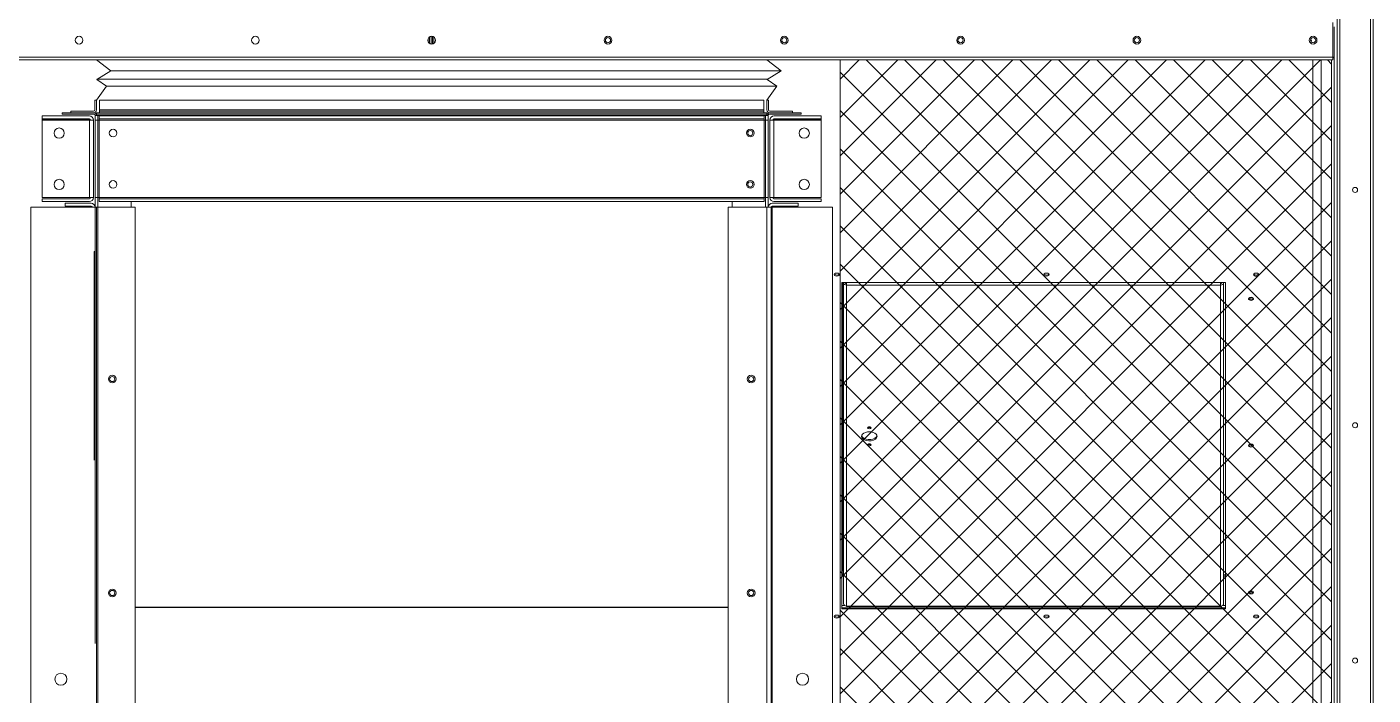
# Model space of a CAD drawing. Header units: millimetres. Extents: x -17070 to 51815, y -291348 to 34245.
# Drawn here: x 42459 to 44032, y 21719 to 22500 of the extents above; entities that cross this region are included whole.
import ezdxf

# ---------------------------------------------------------------- set-up
doc = ezdxf.new("R2010")
doc.units = ezdxf.units.MM

# ---------------------------------------------------------------- blocks, each defined once
blk = doc.blocks.new('4567457')
at = {"color": 0, "lineweight": 5}
for p, q in [((322736.8, 91148.7), (322720, 91161.6)), ((322720.4, 91138.8), (322736.8, 91148.7)), ((322720, 91114.6), (322731.7, 91130.7)), ((322731.7, 91130.7), (322720.4, 91138.8))]:
    blk.add_line(p, q, dxfattribs=at)
blk = doc.blocks.new('2')
at = {"lineweight": 5}
h = blk.add_hatch(dxfattribs=at)
h.set_pattern_fill('ANSI37', scale=10)
h.set_pattern_definition([(45, (-613335.453, -467182.812), (-22.4506403, 22.4506403), []), (135, (-613335.453, -467182.812), (-22.4506403, -22.4506403), [])])
h.paths.add_polyline_path([(43983.4, 22461.6), (43409.1, 22461.6), (43409.1, 21182.6), (43983.4, 21182.6)])
at = {"color": 7, "lineweight": 20}
for p, q in [((43989.9, 23429.5), (43989.9, 21187.7)), ((43993, 23429.5), (43993, 21187.7)), ((44028.8, 21187.7), (44028.8, 23429.5)), ((44031.9, 21187.7), (44031.9, 23429.5)), ((41879, 22464.7), (43984.8, 22464.7)), ((43986.3, 21523.1), (43986.3, 22465.6)), ((41879, 22461.6), (43984.8, 22461.6)), ((43971.3, 22461.6), (43971.3, 21520.6)), ((43983.2, 21520.6), (43983.2, 22461.6)), ((42463.6, 22289.3), (42463.6, 21284.2)), ((42540.1, 22289.3), (42540.1, 21284.2)), ((42585.4, 21284.2), (42585.4, 22289.3)), ((43278.4, 21284.2), (43278.4, 22289.3)), ((43323.7, 22289.3), (43323.7, 21284.2)), ((43328.4, 22289.3), (43328.4, 21284.2)), ((43329.9, 22289.3), (43329.9, 21284.2)), ((43400.2, 22289.3), (43400.2, 21284.2))]:
    blk.add_line(p, q, dxfattribs=at)
at = {"color": 7, "lineweight": 20, "ltscale": 0.0225}
blk.add_line((43984.8, 22464.7), (43984.8, 22505.2), dxfattribs=at)
at = {"color": 7, "lineweight": 20, "ltscale": 0.018778}
blk.add_line((43986.3, 22500.1), (43986.3, 22466.3), dxfattribs=at)
at = {"color": 7, "lineweight": 20, "ltscale": 0.018973}
blk.add_line((43986.3, 22499.8), (43986.3, 22465.6), dxfattribs=at)
at = {"color": 7, "lineweight": 20, "ltscale": 0.001795}
blk.add_line((42927.7, 22486.2), (42927.7, 22483), dxfattribs=at)
at = {"color": 7, "lineweight": 20, "ltscale": 0.004081}
blk.add_line((42929.3, 22488.3), (42929.3, 22480.9), dxfattribs=at)
blk.add_line((42929.3, 22488.3), (42929.3, 22480.9), dxfattribs=at)
at = {"color": 7, "lineweight": 20, "ltscale": 0.004955}
blk.add_line((42931.3, 22489), (42931.3, 22480.1), dxfattribs=at)
at = {"color": 7, "lineweight": 20, "ltscale": 0.004875}
blk.add_line((42932.9, 22489), (42932.9, 22480.2), dxfattribs=at)
blk.add_line((42932.9, 22489), (42932.9, 22480.2), dxfattribs=at)
at = {"color": 7, "lineweight": 20, "ltscale": 0.004157}
blk.add_line((42934.4, 22488.3), (42934.4, 22480.8), dxfattribs=at)
at = {"color": 7, "lineweight": 20, "ltscale": 0.001722}
for p, q in [((43984.8, 22461.6), (43984.8, 22464.7)), ((42538.6, 22396.5), (42541.7, 22396.5)), ((43322.1, 22396.5), (43325.2, 22396.5))]:
    blk.add_line(p, q, dxfattribs=at)
at = {"color": 7, "lineweight": 20, "ltscale": 3.6866e-05}
blk.add_line((43986.3, 22465.6), (43986.3, 22465.6), dxfattribs=at)
at = {"color": 0, "lineweight": 20}
for p, q in [((43340.4, 22448.8), (42557, 22448.8)), ((42540.6, 22438.9), (43324, 22438.9)), ((43335.3, 22430.8), (42551.9, 22430.8))]:
    blk.add_line(p, q, dxfattribs=at)
at = {"color": 7, "lineweight": 20, "ltscale": 0.0205}
for p, q in [((42500.2, 22399.6), (42537.1, 22399.6)), ((42537.1, 22399.6), (42500.2, 22399.6)), ((43326.7, 22399.6), (43363.6, 22399.6)), ((42500.2, 22398), (42537.1, 22398)), ((42537.1, 22398), (42500.2, 22398)), ((43326.7, 22398), (43363.6, 22398))]:
    blk.add_line(p, q, dxfattribs=at)
at = {"color": 7, "lineweight": 20, "ltscale": 0.000888889}
for p, q in [((42500.2, 22399.6), (42500.2, 22398)), ((42500.2, 22399.6), (42500.2, 22398)), ((42540.2, 22398), (42540.2, 22399.6)), ((43323.6, 22398), (43323.6, 22399.6)), ((43363.6, 22399.6), (43363.6, 22398))]:
    blk.add_line(p, q, dxfattribs=at)
at = {"color": 7, "lineweight": 20, "ltscale": 0.014722}
for p, q in [((42510.2, 22401.6), (42536.7, 22401.6)), ((42536.7, 22401.6), (42510.2, 22401.6)), ((42510.2, 22399.6), (42536.7, 22399.6)), ((42536.7, 22399.6), (42510.2, 22399.6)), ((43327.1, 22401.6), (43353.6, 22401.6)), ((43327.1, 22399.6), (43353.6, 22399.6))]:
    blk.add_line(p, q, dxfattribs=at)
at = {"color": 7, "lineweight": 20, "ltscale": 0.001111}
for p, q in [((42510.2, 22401.6), (42510.2, 22399.6)), ((42538.2, 22414.6), (42540.2, 22414.6)), ((42543.9, 22401.6), (42543.9, 22399.6)), ((43319.9, 22401.6), (43319.9, 22399.6)), ((43323.6, 22414.6), (43325.6, 22414.6)), ((43353.6, 22401.6), (43353.6, 22399.6)), ((43413.3, 21862.8), (43411.3, 21862.8)), ((43411.3, 21859.8), (43413.3, 21859.8)), ((43411.3, 21858.4), (43413.3, 21858.4)), ((43857.3, 21859.8), (43859.3, 21859.8)), ((43857.3, 21858.4), (43859.3, 21858.4))]:
    blk.add_line(p, q, dxfattribs=at)
at = {"color": 7, "lineweight": 20, "ltscale": 0.006389}
for p, q in [((42538.2, 22414.6), (42538.2, 22403.1)), ((42540.2, 22414.6), (42540.2, 22403.1)), ((42543.9, 22403.1), (42543.9, 22414.6)), ((43319.9, 22414.6), (43319.9, 22403.1)), ((43323.6, 22403.1), (43323.6, 22414.6)), ((43325.6, 22403.1), (43325.6, 22414.6))]:
    blk.add_line(p, q, dxfattribs=at)
at = {"color": 7, "lineweight": 20, "ltscale": 0.435222}
for p, q in [((43323.6, 22399.6), (42540.2, 22399.6)), ((43323.6, 22398), (42540.2, 22398))]:
    blk.add_line(p, q, dxfattribs=at)
at = {"color": 7, "lineweight": 20, "ltscale": 0.431111}
for p, q in [((42543.9, 22414.6), (43319.9, 22414.6)), ((42543.9, 22403.1), (43319.9, 22403.1)), ((43319.9, 22401.6), (42543.9, 22401.6))]:
    blk.add_line(p, q, dxfattribs=at)
at = {"color": 7, "lineweight": 20, "ltscale": 0.000833333}
for p, q in [((42543.9, 22401.6), (42543.9, 22403.1)), ((43319.9, 22401.6), (43319.9, 22403.1)), ((42540.2, 22396.5), (42540.2, 22398)), ((42543.3, 22391.3), (42541.8, 22391.3)), ((42543.3, 22391.3), (42543.3, 22392.8)), ((43320.5, 22391.3), (43320.5, 22392.8)), ((43320.5, 22391.3), (43322, 22391.3)), ((43323.6, 22396.5), (43323.6, 22398)), ((42543.3, 22300.7), (42541.8, 22300.7)), ((42543.3, 22300.7), (42543.3, 22299.2)), ((43320.5, 22300.7), (43320.5, 22299.2)), ((43320.5, 22300.7), (43322, 22300.7)), ((42535.4, 22289.3), (42533.9, 22289.3)), ((43328.4, 22289.3), (43329.9, 22289.3))]:
    blk.add_line(p, q, dxfattribs=at)
at = {"color": 7, "lineweight": 20, "ltscale": 0.030722}
for p, q in [((42531.9, 22396), (42476.6, 22396)), ((42531.9, 22392.8), (42476.6, 22392.8)), ((42531.9, 22392.2), (42476.6, 22392.2)), ((42476.6, 22391.3), (42531.9, 22391.3)), ((43331.9, 22396), (43387.2, 22396)), ((43331.9, 22392.8), (43387.2, 22392.8)), ((43331.9, 22392.2), (43387.2, 22392.2)), ((43387.2, 22391.3), (43331.9, 22391.3)), ((42531.9, 22300.7), (42476.6, 22300.7)), ((42476.6, 22299.2), (42531.9, 22299.2)), ((42476.6, 22296), (42531.9, 22296)), ((43331.9, 22300.7), (43387.2, 22300.7)), ((43387.2, 22299.2), (43331.9, 22299.2)), ((43387.2, 22296), (43331.9, 22296))]:
    blk.add_line(p, q, dxfattribs=at)
at = {"color": 7, "lineweight": 20, "ltscale": 0.001778}
for p, q in [((42476.6, 22392.8), (42476.6, 22396)), ((42541.8, 22391.3), (42538.6, 22391.3)), ((42543.3, 22396), (42543.3, 22392.8)), ((43320.5, 22392.8), (43320.5, 22396)), ((43325.2, 22391.3), (43322, 22391.3)), ((43387.2, 22392.8), (43387.2, 22396)), ((42476.6, 22299.2), (42476.6, 22296)), ((42503.6, 22290.8), (42503.6, 22294)), ((42538.6, 22300.7), (42541.8, 22300.7)), ((42543.3, 22299.2), (42543.3, 22296)), ((43320.5, 22296), (43320.5, 22299.2)), ((43322, 22300.7), (43325.2, 22300.7)), ((43360.2, 22290.8), (43360.2, 22294)), ((43387.2, 22299.2), (43387.2, 22296))]:
    blk.add_line(p, q, dxfattribs=at)
at = {"color": 7, "lineweight": 20, "ltscale": 0.000334148}
for p, q in [((42476.6, 22392.2), (42476.6, 22392.8)), ((43387.2, 22392.2), (43387.2, 22392.8))]:
    blk.add_line(p, q, dxfattribs=at)
at = {"color": 7, "lineweight": 20, "ltscale": 0.000498737}
for p, q in [((42476.6, 22391.3), (42476.6, 22392.2)), ((42531.9, 22392.2), (42531.9, 22391.3)), ((43331.9, 22392.2), (43331.9, 22391.3)), ((43387.2, 22391.3), (43387.2, 22392.2))]:
    blk.add_line(p, q, dxfattribs=at)
at = {"color": 7, "lineweight": 20, "ltscale": 0.050333}
for p, q in [((42476.6, 22391.3), (42476.6, 22300.7)), ((42531.9, 22300.7), (42531.9, 22391.3)), ((42536.6, 22300.7), (42536.6, 22391.3)), ((42538.6, 22300.7), (42538.6, 22391.3)), ((42541.8, 22300.7), (42541.8, 22391.3)), ((42543.3, 22391.3), (42543.3, 22300.7)), ((43320.5, 22300.7), (43320.5, 22391.3)), ((43322, 22391.3), (43322, 22300.7)), ((43325.2, 22391.3), (43325.2, 22300.7)), ((43327.2, 22300.7), (43327.2, 22391.3)), ((43331.9, 22300.7), (43331.9, 22391.3)), ((43387.2, 22391.3), (43387.2, 22300.7))]:
    blk.add_line(p, q, dxfattribs=at)
at = {"color": 7, "lineweight": 20, "ltscale": 0.002611}
for p, q in [((42531.9, 22391.3), (42536.6, 22391.3)), ((43331.9, 22391.3), (43327.2, 22391.3)), ((42531.9, 22300.7), (42536.6, 22300.7)), ((43331.9, 22300.7), (43327.2, 22300.7)), ((42535.4, 22289.3), (42540.1, 22289.3)), ((43328.4, 22289.3), (43323.7, 22289.3))]:
    blk.add_line(p, q, dxfattribs=at)
at = {"color": 7, "lineweight": 20, "ltscale": 0.002889}
for p, q in [((42538.6, 22391.3), (42538.6, 22396.5)), ((42541.7, 22391.3), (42541.7, 22396.5)), ((43322.1, 22396.5), (43322.1, 22391.3)), ((43325.2, 22396.5), (43325.2, 22391.3))]:
    blk.add_line(p, q, dxfattribs=at)
at = {"color": 7, "lineweight": 20, "ltscale": 0.021611}
for p, q in [((42580.6, 22396.5), (42541.7, 22396.5)), ((43322.1, 22396.5), (43283.2, 22396.5))]:
    blk.add_line(p, q, dxfattribs=at)
at = {"color": 7, "lineweight": 20, "ltscale": 0.431778}
for p, q in [((42543.3, 22396), (43320.5, 22396)), ((42543.3, 22392.8), (43320.5, 22392.8)), ((42543.3, 22391.3), (43320.5, 22391.3)), ((43320.5, 22300.7), (42543.3, 22300.7)), ((43320.5, 22299.2), (42543.3, 22299.2)), ((43320.5, 22296), (42543.3, 22296))]:
    blk.add_line(p, q, dxfattribs=at)
at = {"color": 7, "lineweight": 20, "ltscale": 0.390333}
blk.add_line((43283.2, 22396.5), (42580.6, 22396.5), dxfattribs=at)
at = {"color": 7, "lineweight": 20, "ltscale": 0.000277764}
for p, q in [((42580.6, 22396), (42580.6, 22396.5)), ((43283.2, 22396), (43283.2, 22396.5))]:
    blk.add_line(p, q, dxfattribs=at)
at = {"color": 7, "lineweight": 20, "ltscale": 0.001064}
blk.add_line((43325.2, 22394.4), (43325.2, 22392.5), dxfattribs=at)
at = {"color": 7, "lineweight": 20, "ltscale": 0.000667764}
blk.add_line((43325.2, 22392.5), (43325.2, 22391.3), dxfattribs=at)
at = {"color": 7, "lineweight": 20, "ltscale": 0.016833}
for p, q in [((42533.9, 22294), (42503.6, 22294)), ((42533.9, 22290.8), (42503.6, 22290.8)), ((43329.9, 22294), (43360.2, 22294)), ((43329.9, 22290.8), (43360.2, 22290.8))]:
    blk.add_line(p, q, dxfattribs=at)
at = {"color": 7, "lineweight": 20, "ltscale": 0.2895}
for p, q in [((42538.6, 21779.6), (42538.6, 22300.7)), ((42541.7, 21779.6), (42541.7, 22300.7))]:
    blk.add_line(p, q, dxfattribs=at)
at = {"color": 7, "lineweight": 20, "ltscale": 0.286889}
blk.add_line((42580.6, 22289.3), (42580.6, 22296), dxfattribs=at)
at = {"color": 7, "lineweight": 20, "ltscale": 0.003722}
blk.add_line((43283.2, 22289.3), (43283.2, 22296), dxfattribs=at)
at = {"color": 7, "lineweight": 20, "ltscale": 0.006333}
for p, q in [((43322.1, 22300.7), (43322.1, 22289.3)), ((43325.2, 22300.7), (43325.2, 22289.3))]:
    blk.add_line(p, q, dxfattribs=at)
at = {"color": 7, "lineweight": 20, "ltscale": 0.00631}
blk.add_line((43325.2, 22300.7), (43325.2, 22289.3), dxfattribs=at)
at = {"color": 7, "lineweight": 20, "ltscale": 0.039056}
for p, q in [((42533.9, 22289.3), (42463.6, 22289.3)), ((43329.9, 22289.3), (43400.2, 22289.3))]:
    blk.add_line(p, q, dxfattribs=at)
at = {"color": 7, "lineweight": 20, "ltscale": 0.025167}
for p, q in [((42540.1, 22289.3), (42585.4, 22289.3)), ((43323.7, 22289.3), (43278.4, 22289.3))]:
    blk.add_line(p, q, dxfattribs=at)
at = {"color": 7, "lineweight": 20, "ltscale": 0.13557}
blk.add_line((42537.4, 21993.6), (42537.4, 22237.6), dxfattribs=at)
at = {"color": 7, "lineweight": 20, "ltscale": 0.000666667}
blk.add_line((42537.4, 22237.6), (42538.6, 22237.6), dxfattribs=at)
at = {"color": 7, "lineweight": 20, "ltscale": 0.248889}
for p, q in [((43859.3, 22201.6), (43411.3, 22201.6)), ((43411.3, 21821.3), (43859.3, 21821.3)), ((43411.3, 21820), (43859.3, 21820))]:
    blk.add_line(p, q, dxfattribs=at)
at = {"color": 7, "lineweight": 20, "ltscale": 0.211973}
for p, q in [((43411.3, 21820), (43411.3, 22201.6)), ((43859.3, 22201.6), (43859.3, 21820))]:
    blk.add_line(p, q, dxfattribs=at)
at = {"color": 7, "lineweight": 20, "ltscale": 0.209041}
blk.add_line((43411.3, 22201.6), (43411.3, 21825.3), dxfattribs=at)
at = {"color": 7, "lineweight": 20, "ltscale": 0.187062}
blk.add_line((43411.8, 21864.9), (43411.8, 22201.6), dxfattribs=at)
at = {"color": 7, "lineweight": 20, "ltscale": 0.00028598}
for p, q in [((43413.3, 22201.6), (43413.3, 22201.1)), ((43415.3, 22201.6), (43415.3, 22201.1)), ((43855.3, 22201.6), (43855.3, 22201.1)), ((43857.3, 22201.6), (43857.3, 22201.1))]:
    blk.add_line(p, q, dxfattribs=at)
at = {"color": 7, "lineweight": 20, "ltscale": 0.208295}
for p, q in [((43413.3, 22201.1), (43413.3, 21826.1)), ((43416.8, 22198.3), (43416.8, 21823.3)), ((43853.8, 21823.3), (43853.8, 22198.3)), ((43857.3, 21826.1), (43857.3, 22201.1))]:
    blk.add_line(p, q, dxfattribs=at)
at = {"color": 7, "lineweight": 20, "ltscale": 0.001839}
for p, q in [((43416.8, 22201.6), (43416.8, 22198.3)), ((43853.8, 22201.6), (43853.8, 22198.3))]:
    blk.add_line(p, q, dxfattribs=at)
at = {"color": 7, "lineweight": 20, "ltscale": 0.242778}
for p, q in [((43853.8, 22198.3), (43416.8, 22198.3)), ((43416.8, 21823.3), (43853.8, 21823.3)), ((43416.8, 21822.6), (43853.8, 21822.6))]:
    blk.add_line(p, q, dxfattribs=at)
at = {"color": 7, "lineweight": 20, "ltscale": 0.000951508}
blk.add_line((43853.8, 22199.9), (43853.8, 22201.6), dxfattribs=at)
at = {"color": 7, "lineweight": 20, "ltscale": 0.00027781}
blk.add_line((43411.8, 21864.9), (43411.3, 21864.9), dxfattribs=at)
at = {"color": 7, "lineweight": 20, "ltscale": 0.000959548}
blk.add_line((43413.1, 21864.4), (43411.3, 21864.4), dxfattribs=at)
at = {"color": 7, "lineweight": 20, "ltscale": 0.387667}
for p, q in [((43278.4, 21821.9), (42585.4, 21821.9)), ((43278.4, 21821.6), (42585.4, 21821.6))]:
    blk.add_line(p, q, dxfattribs=at)
at = {"color": 7, "lineweight": 20, "ltscale": 0.00172}
for p, q in [((43411.3, 21824.1), (43414.4, 21824.1)), ((43856.2, 21824.1), (43859.3, 21824.1))]:
    blk.add_line(p, q, dxfattribs=at)
at = {"color": 7, "lineweight": 20, "ltscale": 0.000391542}
for p, q in [((43416.8, 21822.6), (43416.8, 21823.3)), ((43853.8, 21822.6), (43853.8, 21823.3))]:
    blk.add_line(p, q, dxfattribs=at)
at = {"color": 7, "lineweight": 20, "ltscale": 0.276111}
blk.add_line((42541.7, 21282.6), (42541.7, 21779.6), dxfattribs=at)
at = {"color": 0, "lineweight": 20}
for points in [[(41879, 22461.6), (43961.6, 22461.6), (43961.6, 21182.6), (41879, 21182.6)], [(43409.1, 22461.6), (43983.4, 22461.6), (43983.4, 21182.6), (43409.1, 21182.6)]]:
    blk.add_lwpolyline(points, close=True, dxfattribs=at)
at = {"color": 7, "lineweight": 20}
for centre, radius in [((42519.9, 22484.6), 4.5), ((42725.9, 22484.6), 4.5), ((42931.9, 22484.6), 4.5), ((43137.9, 22484.6), 4.5), ((43137.9, 22484.6), 3), ((43343.9, 22484.6), 4.5), ((43343.9, 22484.6), 3), ((43549.9, 22484.6), 4.5), ((43549.9, 22484.6), 3), ((43755.9, 22484.6), 4.5), ((43755.9, 22484.6), 3), ((43961.9, 22484.6), 4.5), ((43961.9, 22484.6), 3), ((42496.6, 22376), 6), ((42559.6, 22376), 4.5), ((43304.2, 22376), 4.5), ((43304.2, 22376), 3), ((43367.2, 22376), 6), ((42496.6, 22316), 6), ((43367.2, 22316), 6), ((42559.6, 22316), 4.5), ((43304.2, 22316), 4.5), ((43304.2, 22316), 3), ((44010.9, 22309.6), 3), ((42558.6, 22088.6), 4.5), ((42558.6, 22088.6), 3), ((43305.2, 22088.6), 4.5), ((43305.2, 22088.6), 3), ((44010.9, 22034.6), 3), ((42558.6, 21838.6), 4.5), ((42558.6, 21838.6), 3), ((43305.2, 21838.6), 4.5), ((43305.2, 21838.6), 3), ((44010.9, 21759.6), 3), ((42498.6, 21737.8), 7), ((43365.2, 21737.8), 7)]:
    blk.add_circle(centre, radius, dxfattribs=at)
for centre, radius, start, end in [((43983.2, 22466.3), 3.1, 301.0729, 0), ((42536.7, 22403.1), 1.5, 270, 0), ((42536.7, 22403.1), 3.5, 270, 0), ((42537.1, 22396.5), 3.1, 0, 90), ((43327.1, 22403.1), 3.5, 180, 270), ((43326.7, 22396.5), 3.1, 90, 180), ((43327.1, 22403.1), 1.5, 180, 270), ((42531.9, 22391.3), 4.7, 0, 90), ((42531.9, 22391.3), 1.5, 0, 90), ((42537.1, 22396.5), 1.5, 0, 90), ((43326.7, 22396.5), 1.5, 90, 180), ((43331.9, 22391.3), 4.7, 90, 180), ((43331.9, 22391.3), 1.5, 90, 180), ((42531.9, 22300.7), 1.5, 270, 0), ((42531.9, 22300.7), 4.7, 270, 0), ((42533.9, 22289.3), 4.7, 0, 90), ((42533.9, 22289.3), 1.5, 0, 90), ((43329.9, 22289.3), 4.7, 90, 180), ((43331.9, 22300.7), 4.7, 180, 270), ((43329.9, 22289.3), 1.5, 90, 180), ((43331.9, 22300.7), 1.5, 180, 270)]:
    blk.add_arc(centre, radius, start, end, dxfattribs=at)
for centre, major_axis, ratio, start_param, end_param in [((43983.2, 22499.8), (3.1, 0), 0.798636, 6.283185, 6.304947), ((43956.8, 22484.1), (3, 0), 0.601815, 0.000029, 0.747194), ((43956.8, 22485.4), (3, 0), 0.601815, 5.503559, 5.92147), ((43956.8, 22484.1), (3, 0), 0.601815, 5.687848, 6.283214), ((43983.2, 22465.6), (3.1, 0), 0.798636, 5.254714, 6.283185), ((42541.7, 22396.5), (3.1, 0), 0.600545, 2.075869, 2.221169), ((43322.1, 22396.5), (-3.1, 0), 0.598536, 4.062891, 4.207317), ((43322.1, 22396.5), (-3.1, 0), 0.598536, 3.141593, 3.15736), ((43331.9, 22391.3), (-1.5, 0), 0.599024, 4.712389, 6.283185), ((43325.2, 22287.4), (4.7, 0), 0.598536, 1.549158, 1.570796), ((43325.2, 22287.4), (4.7, 0), 0.598536, 0.711784, 0.817393), ((43405.3, 22210.6), (3, 0), 0.601815, 0.000029, 3.141622), ((43405.3, 22211.9), (3, 0), 0.601815, 3.503307, 5.212389), ((43405.3, 22211.9), (3, 0), 0.601815, 5.212389, 5.92147), ((43650.3, 22210.6), (3, 0), 0.601815, 0.000029, 3.141622), ((43650.3, 22211.9), (3, 0), 0.601815, 3.503307, 5.212389), ((43650.3, 22211.9), (3, 0), 0.601815, 5.212389, 5.92147), ((43895.3, 22210.6), (3, 0), 0.601815, 2.070796, 3.141622), ((43895.3, 22211.9), (3, 0), 0.601815, 3.503307, 5.92147), ((43895.3, 22210.6), (3, 0), 0.601815, 0.000029, 2.070796), ((43405.3, 22210.6), (3, 0), 0.601815, 3.141622, 5.212389), ((43405.3, 22210.6), (3, 0), 0.601815, 5.212389, 6.283214), ((43416.8, 22201.1), (-3.5, 0), 0.798636, 6.283185, 7.853982), ((43416.8, 22201.1), (-1.5, 0), 0.798636, 6.283185, 7.853982), ((43650.3, 22210.6), (3, 0), 0.601815, 3.141622, 5.212389), ((43650.3, 22210.6), (3, 0), 0.601815, 5.212389, 6.283214), ((43853.8, 22201.1), (1.5, 0), 0.798636, 4.712389, 6.283185), ((43853.8, 22201.1), (3.5, 0), 0.798636, 4.712389, 6.283185), ((43895.3, 22210.6), (3, 0), 0.601815, 3.141622, 6.283214), ((43889.3, 22182.3), (3, 0), 0.601815, 2.070796, 3.141622), ((43889.3, 22182.3), (3, 0), 0.601815, 3.141622, 6.283214), ((43889.3, 22183.6), (3, 0), 0.601815, 3.503307, 5.92147), ((43889.3, 22183.6), (-3, 0), 0.601815, 0.361715, 1.070796), ((43889.3, 22185.2), (-3, 0), 0.601815, 0.921032, 1.070796), ((43889.3, 22182.3), (3, 0), 0.601815, 0.000029, 2.070796), ((43889.3, 22185.2), (-3, 0), 0.601815, 1.070796, 2.22056), ((43889.3, 22183.6), (-3, 0), 0.601815, 1.070796, 2.779878), ((43443.3, 22021.6), (9, 0), 0.601815, 0.000029, 3.141622), ((43443.3, 22023.2), (9, 0), 0.601815, 3.289581, 3.641593), ((43443.3, 22023.2), (9, 0), 0.601815, 3.641593, 6.135196), ((43443.3, 22031.6), (2, 0), 0.601815, 0, 3.141593), ((43443.3, 22031.6), (2, 0), 0.601815, 3.141593, 6.283185), ((43443.3, 22033.2), (2, 0), 0.601815, 3.867109, 5.557669), ((43443.3, 22021.6), (9, 0), 0.601815, 3.141622, 3.641593), ((43443.3, 22021.6), (9, 0), 0.601815, 3.641593, 6.283214), ((43443.3, 22011.7), (2, 0), 0.601815, 0, 3.141593), ((43443.3, 22011.7), (2, 0), 0.601815, 3.141593, 6.283185), ((43443.3, 22013.3), (2, 0), 0.601815, 3.867109, 5.557669), ((43889.3, 22010.8), (3, 0), 0.601815, 0.000029, 3.141622), ((43889.3, 22010.8), (3, 0), 0.601815, 3.141622, 5.212389), ((43889.3, 22012.1), (3, 0), 0.601815, 3.503307, 5.212389), ((43889.3, 22012.1), (-3, 0), 0.601815, 0.361715, 2.779878), ((43889.3, 22013.7), (-3, 0), 0.601815, 0.921032, 2.22056), ((43889.3, 22012.1), (3, 0), 0.601815, 5.212389, 5.92147), ((43889.3, 22010.8), (3, 0), 0.601815, 5.212389, 6.283214), ((43411.8, 21863.7), (1.5, 0), 0.798636, 0.00804, 1.570796), ((43889.3, 21839.3), (3, 0), 0.601815, 0.000029, 3.141622), ((43889.3, 21839.3), (3, 0), 0.601815, 3.141622, 5.212389), ((43889.3, 21840.6), (3, 0), 0.601815, 3.503307, 5.212389), ((43889.3, 21840.6), (-3, 0), 0.601815, 0.361715, 2.779878), ((43889.3, 21842.2), (-3, 0), 0.601815, 0.921032, 2.22056), ((43889.3, 21840.6), (3, 0), 0.601815, 5.212389, 5.92147), ((43889.3, 21839.3), (3, 0), 0.601815, 5.212389, 6.283214), ((43416.8, 21826.1), (-3.5, 0), 0.798636, 6.283185, 7.853982), ((43853.8, 21826.1), (3.5, 0), 0.798636, 4.712389, 6.283185), ((43405.3, 21811), (3, 0), 0.601815, 0.000029, 3.141622), ((43405.3, 21811), (3, 0), 0.601815, 3.141622, 5.212389), ((43405.3, 21812.3), (3, 0), 0.601815, 3.503307, 5.212389), ((43405.3, 21812.3), (3, 0), 0.601815, 5.212389, 5.92147), ((43405.3, 21811), (3, 0), 0.601815, 5.212389, 6.283214), ((43650.3, 21811), (3, 0), 0.601815, 0.000029, 3.141622), ((43650.3, 21811), (3, 0), 0.601815, 3.141622, 5.212389), ((43650.3, 21812.3), (3, 0), 0.601815, 3.503307, 5.212389), ((43650.3, 21812.3), (3, 0), 0.601815, 5.212389, 5.92147), ((43650.3, 21811), (3, 0), 0.601815, 5.212389, 6.283214), ((43895.3, 21811), (3, 0), 0.601815, 0.000029, 3.141622), ((43895.3, 21811), (3, 0), 0.601815, 3.141622, 5.212389), ((43895.3, 21812.3), (3, 0), 0.601815, 3.503307, 5.212389), ((43895.3, 21812.3), (3, 0), 0.601815, 5.212389, 5.92147), ((43895.3, 21811), (3, 0), 0.601815, 5.212389, 6.283214)]:
    blk.add_ellipse(centre, major_axis=major_axis, ratio=ratio, start_param=start_param, end_param=end_param, dxfattribs=at)
at = {"color": 7, "lineweight": 20, "extrusion": (0, 0, -1)}
for centre, major_axis, ratio, start_param, end_param in [((42531.9, 22391.3), (1.5, 0), 0.599024, 4.712389, 6.283185), ((42538.6, 22287.4), (-4.7, 0), 0.598536, 0.711784, 0.817393)]:
    blk.add_ellipse(centre, major_axis=major_axis, ratio=ratio, start_param=start_param, end_param=end_param, dxfattribs=at)
at = {"color": 0, "lineweight": 20}
for p in [(-280179.8, -68700), (-279396.4, -68700)]:
    blk.add_blockref('4567457', p, dxfattribs=at)

msp = doc.modelspace()

# ---------------------------------------------------------------- block references
msp.add_blockref('2', (0, 0))

doc.saveas('drawing.dxf')
